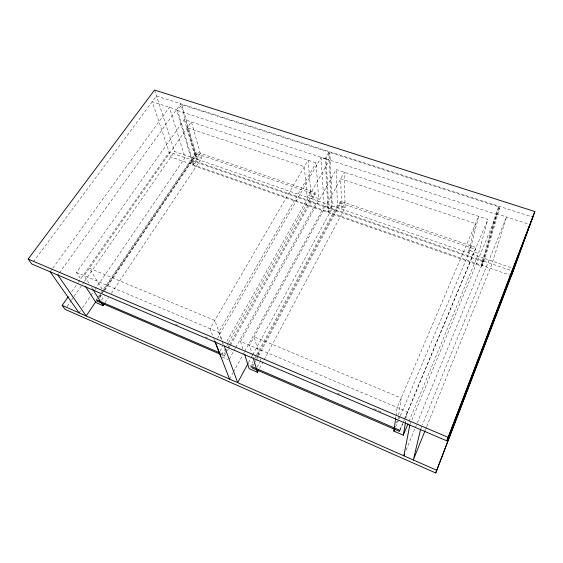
<?xml version="1.0" encoding="UTF-8"?>
<svg xmlns="http://www.w3.org/2000/svg" width="563" height="563" viewBox="0 0 563 563"><rect width="100%" height="100%" fill="white"/><g stroke="black" fill="none" stroke-linecap="round" stroke-linejoin="round"><path stroke-width="0.42" stroke-dasharray="2.81 2.11" d="M395.641 418.443L395.88 416.747M396 415.902L397.189 407.45L478.627 216.34L469.971 250.605L400.342 415.747M398.062 419.02L398.562 415.663M398.688 414.825L401.201 398.034L254.152 336.822L259.276 355.457M405.501 422.637L405.796 420.962M406.395 417.619L407.436 411.757L240.584 341.523L336.167 169.498L487.861 219.373L478.529 253.547L408.309 423.024M404.621 419.301L476.094 247.6L340.566 201.258L256.151 358.019M498.762 206.86L495.743 214.158L481.161 265.103L483.941 258.304L498.762 206.86L329.834 152.418L326.132 158.928L328.975 212.089L332.304 205.959L329.834 152.418M483.089 261.76L191.216 160.546L192.673 165.388L481.801 266.222L497.009 213.877L529.945 224.595M481.801 266.222L484.898 258.635L500.021 206.572L411.842 420.209M425.396 429.872L426.374 427.43M426.698 426.613L491.963 263.934L506.524 216.973L422.489 424.741M420.842 428.816L422.159 425.558M406.162 450.111L483.413 260.972M410.167 424.27L411.511 421.018M400.082 429.442L402.446 423.784M404.473 418.935L487.861 219.373M399.885 430.632L402.932 423.348M403.27 422.539L404.283 420.111M396.359 423.066L397.379 420.638M471.161 245.911L468.219 252.864L475.538 223.581L340.735 178.795L341.572 209.147L344.985 202.764M395.564 427.078L398.632 419.794M398.977 418.985L399.997 416.557M259.522 368.378L263.653 360.609M264.068 359.834L345.084 207.641L344.352 172.187L249.515 345.281L252.991 357.083M257.15 367.118L260.282 361.27M249.993 367.132L252.914 361.728M254.99 357.871L256.242 355.556M256.658 354.781L337.434 205.009L336.167 169.498M251.577 366.513L253.237 363.424M253.251 365.577L254.912 362.481M255.328 361.706L256.573 359.384M256.995 358.61L258.241 356.288M258.656 355.513L340.615 203.081L340.566 201.258M248.529 362.614L250.619 358.758M251.035 357.991L252.294 355.675M252.71 354.908L331.656 209.246L328.905 152.116L181.75 104.69L177.556 110.538L193.855 165.008L197.585 159.449L181.75 104.69M229.535 379.068L232.92 372.91M233.342 372.143L242.632 355.211M243.054 354.437L244.328 352.128M244.75 351.361L324.175 206.656L321.107 157.534L329.32 160.209L226.453 342.191M229.247 359.131L233.525 351.446M233.948 350.679L235.235 348.37M235.665 347.603L318.644 198.542L316.061 162.883L184.284 119.553L76.519 272.457L81.255 279.797M225.749 353.74L224.461 356.034L223.933 354.627L225.221 352.332M225.65 351.565L227.368 348.511M227.797 347.744L229.092 345.45M229.521 344.683L315.048 192.532L196.36 151.947L100.798 293.203M227.473 350.672L228.332 349.144M228.761 348.377L230.049 346.076M230.478 345.309L315.189 194.362L315.048 192.532M221.597 354.887L224.616 349.539M226.769 345.717L228.057 343.423M228.487 342.663L311.17 195.973L308.074 160.258L210.013 328.651L213.722 338.243M220.077 351.199L222.899 346.224M310.741 191.061L307.215 197.282L304.316 166.697L187.296 127.822L196.381 159.019L200.245 153.27M154.551 90.024L174.636 151.524L331.459 205.664L328.13 211.794L325.196 158.618L328.905 152.116M217.48 338.363L321.107 157.534M221.379 339.609L218.697 332.311L316.061 162.883M105.056 302.725L108.476 297.623M111.397 293.246L201.66 158.294L191.42 121.904L84.168 275.68L89.306 283.808M101.474 300.107L104.352 295.828M192.673 165.388L196.839 159.188L180.737 103.754L59.404 272.956M99.405 296.363L102.346 292.007M102.839 291.282L191.645 159.906M99.355 297.468L103.768 290.937M104.254 290.212L194.925 155.979L184.284 119.553M99.799 297.658L101.762 294.752M104.704 290.395L196.902 153.826L196.36 151.947M96.364 299.755L97.35 298.299M97.842 297.567L100.305 293.928M79.102 312.852L80.586 310.677M82.571 307.778L90.488 296.173M90.988 295.441L92.965 292.542M94.943 289.642L185.051 157.626L169.386 107.28L52.76 268.255M67.067 306.455L71.079 300.677M71.578 299.952L73.584 297.067M74.084 296.342L82.107 284.794M82.606 284.069L84.112 281.901M84.612 281.183L174.636 151.524M71.712 291.725L77.743 283.09M78.25 282.373L169.203 152.137L512.984 271.218M57.869 275.096L58.89 273.667M50.698 271.106L52.246 268.966M33.323 261.844L156.486 95.949L532.816 217.128M177.556 110.538L325.196 158.618M326.132 158.928L495.743 214.158M196.902 153.826L315.189 194.362M340.615 203.081L475.629 249.353M194.925 155.979L201.66 158.294M311.17 195.973L318.644 198.542M337.434 205.009L345.084 207.641M469.971 250.605L478.529 253.547M332.304 205.959L483.941 258.304M484.898 258.635L511.612 267.861M511.38 275.638L170.842 156.993L152.221 101.699L176.543 109.609L193.102 164.748M76.519 272.457L218.697 332.311M175.382 324.232L179.407 325.942M205.178 336.913L207.592 337.941M337.448 393.22L341.488 394.937M373.818 408.703L381.088 411.799M220.703 353.233L223.933 354.627M222.047 355L224.461 356.034M222.209 357.048L228.085 359.581M91.558 287.369L92.48 288.833M102.121 289.164L89.362 268.227L214.799 320.438L221.921 339.925M214.024 339.039L214.742 340.897M222.216 340.742L223.405 343.986M222.568 342.86L223.166 344.479M240.584 341.523L242.927 348.926M260.205 358.842L260.669 360.538"/><path stroke-width="0.84" d="M407.971 423.833L403.27 435.185L393.854 431.124L395.641 418.443M403.27 435.185L405.501 422.637M409.829 425.079L403.84 455.791L404.508 454.172M420.512 429.632L413.319 459.964L425.065 430.681M68.193 296.764L62.169 305.399L65.062 309.34L435.706 472.976L512.984 271.218M446.853 440.857L534.85 211.533L154.551 90.024L28.15 259.057L31.753 263.963L446.853 440.857L532.816 217.128M511.38 275.638L529.945 224.595M534.85 211.533L514.04 268.699L435.706 472.976M393.854 431.124L394.536 429.506M244.743 354.69L249.163 368.681L257.453 372.256L258.691 369.926M248.114 363.381L237.67 382.65L224.292 346.013M85.513 286.398L95.921 302.542L103.106 305.646L104.57 303.457M95.97 301.444L86.16 315.963L57.869 275.096M28.15 259.057L448.085 437.303M219.894 352.888L96.364 299.755L97.35 301.289L220.436 354.303M62.169 305.399L436.656 470.239M50.177 271.816L79.102 312.852M92.944 289.565L103.106 305.646M215.291 342.177L229.535 379.068M214.953 341.438L220.738 356.414M253.188 357.765L257.453 372.256M399.744 430.245L399.547 431.441L251.999 367.899L251.577 366.513L399.744 430.245"/></g></svg>
